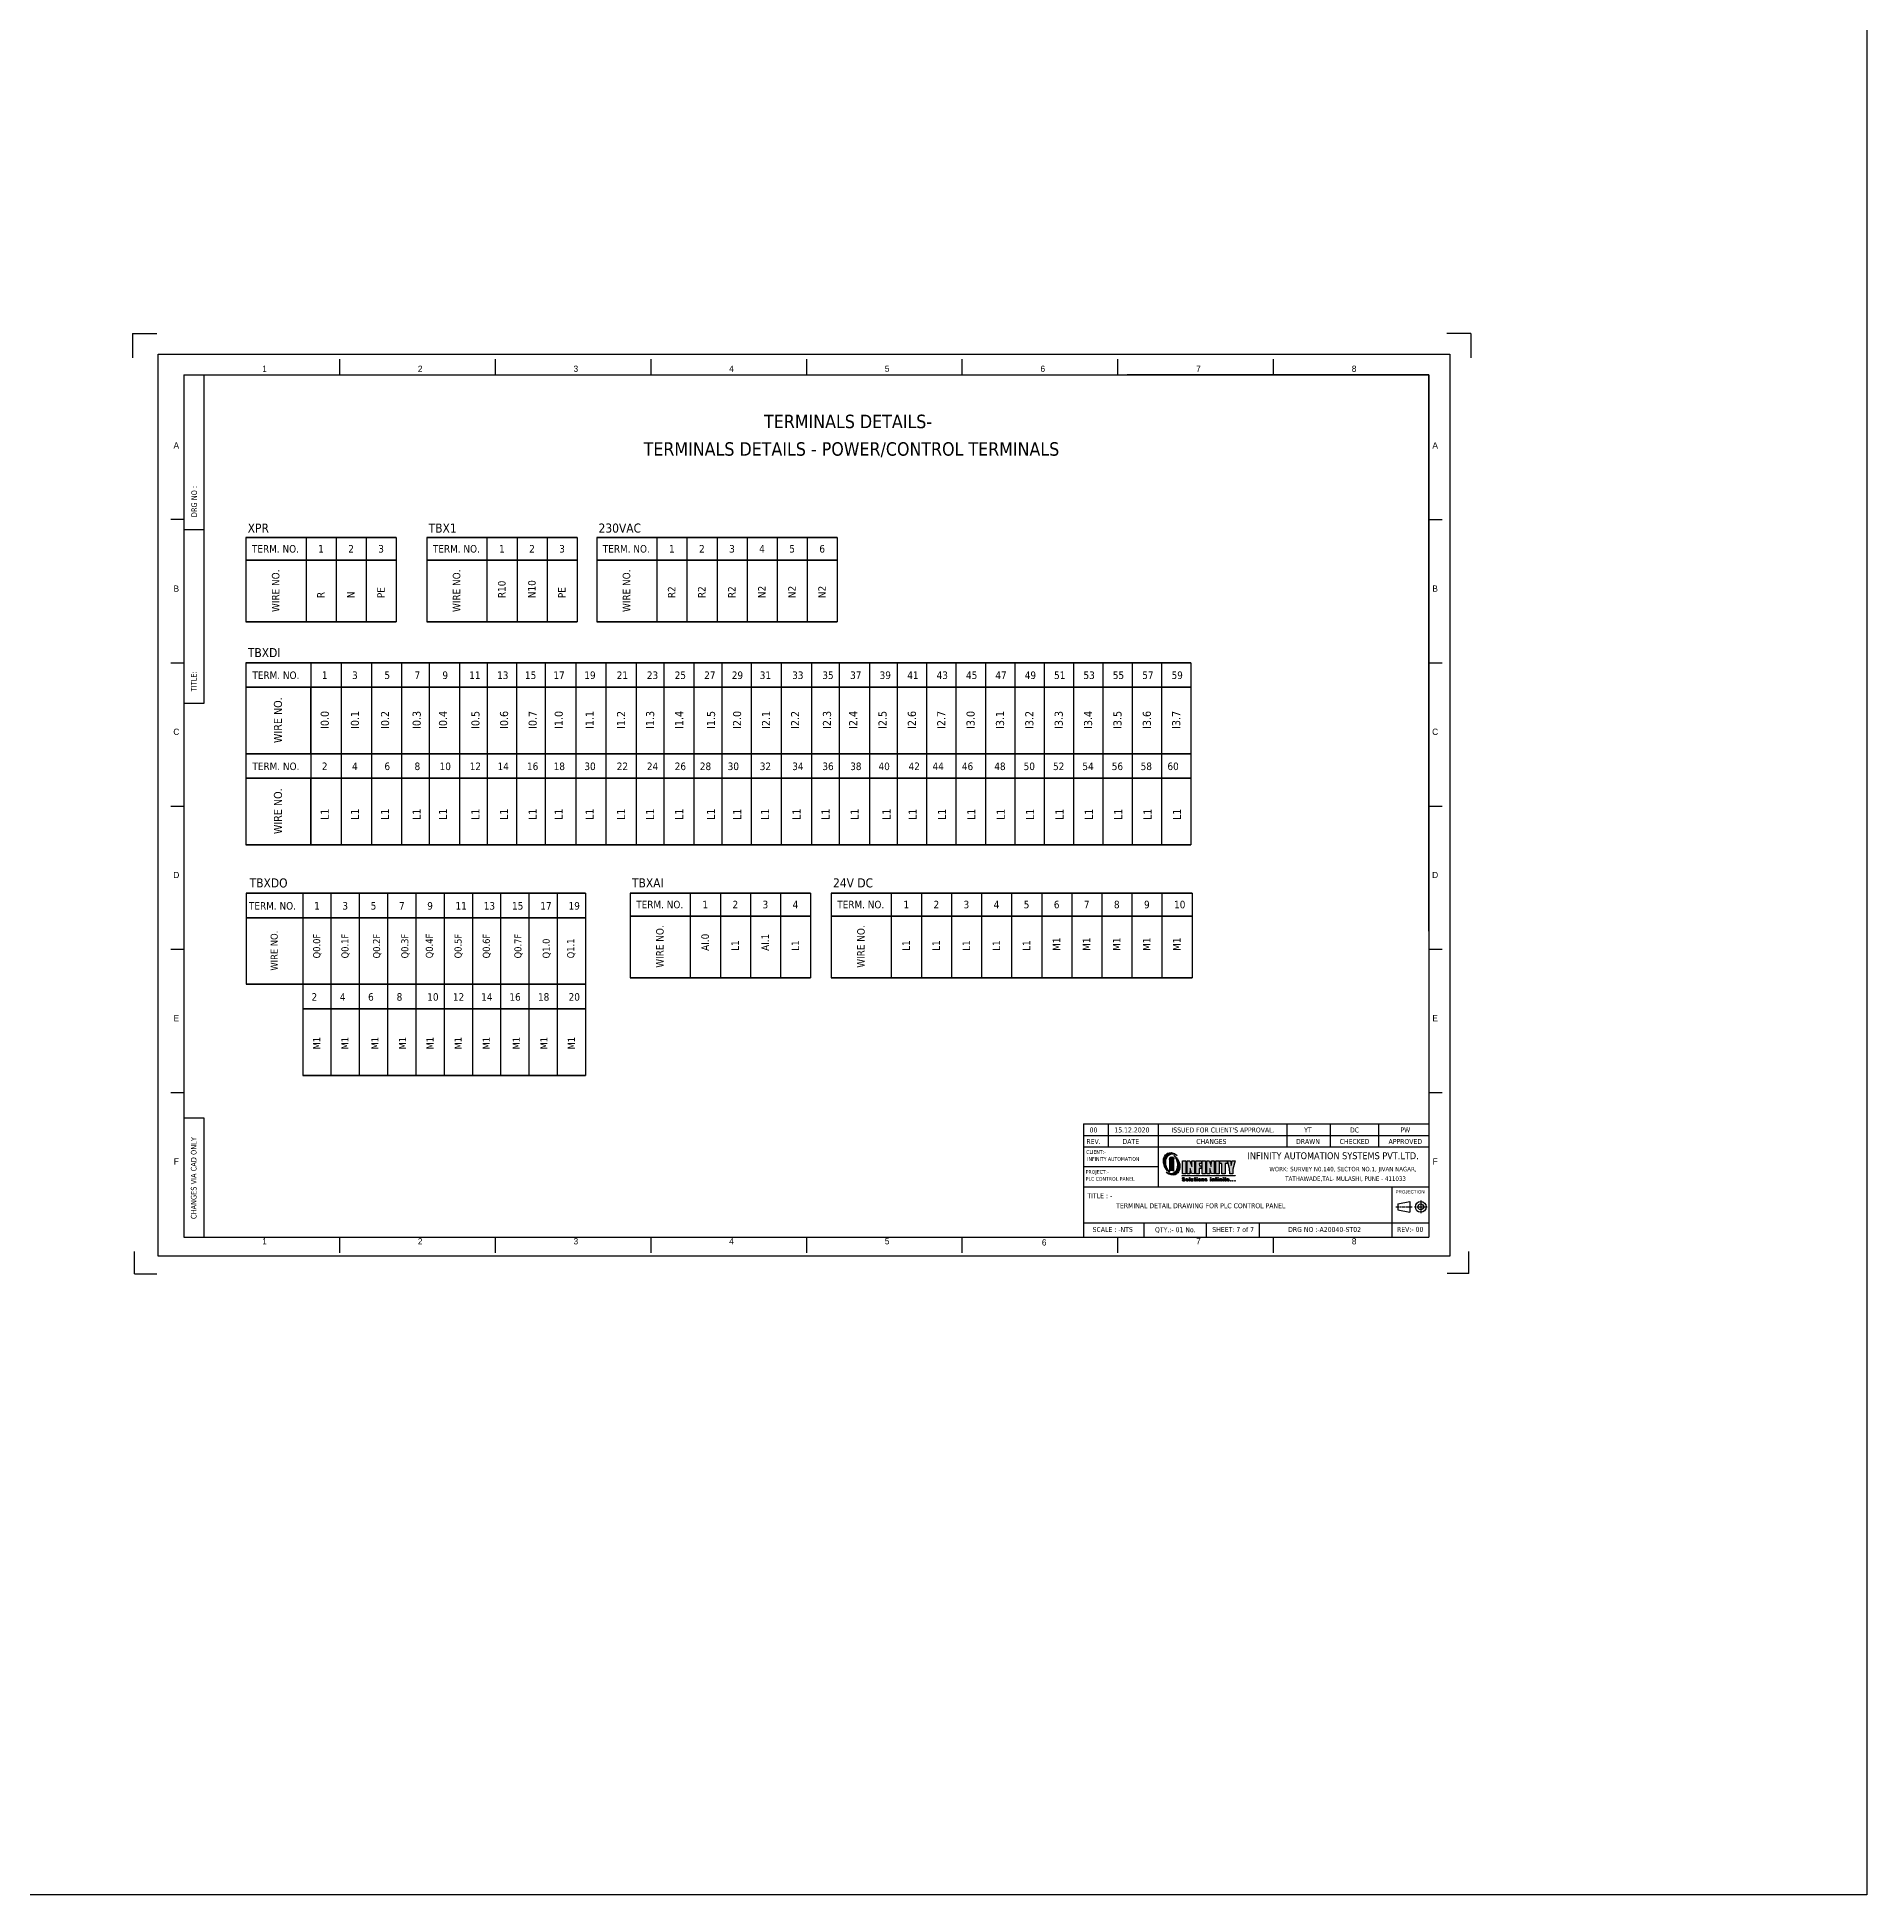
# Model space of a CAD drawing. Extents: x 867151 to 1787449, y -2071112 to -1028603.
# Drawn here: x 880853 to 884906, y -1036834 to -1032718 of the extents above; entities that cross this region are included whole.
import ezdxf
from ezdxf.enums import TextEntityAlignment as Align

# ---------------------------------------------------------------- set-up
doc = ezdxf.new("R2010")
doc.units = 0
doc.header["$LTSCALE"] = 4
doc.header["$MEASUREMENT"] = 0
doc.linetypes.add('CENTER', pattern=[2, 1.25, -0.25, 0.25, -0.25])
doc.layers.get('0').update_dxf_attribs({"linetype": 'CONTINUOUS'})
doc.layers.add('EPLAN108', color=5, linetype='CONTINUOUS', lineweight=35)
for name, color, linetype in [('Layer1', 7, 'CONTINUOUS'), ('R2V', 7, 'CONTINUOUS'), ('Title Block', 7, 'CONTINUOUS')]:
    doc.layers.add(name, color=color, linetype=linetype)
doc.styles.add('BZ2', font='GOTHIC.TTF')
doc.styles.add('STYLE1', font='ARIALN.TTF')
doc.styles.add('Tahoma', font='tahoma.ttf')

msp = doc.modelspace()

# ---------------------------------------------------------------- hatches: boundary and pattern name
h = msp.add_hatch(color=9)
h.paths.add_polyline_path([(883356.7, -1035198.4), (883358.8, -1035196.3), (883362.1, -1035194.3), (883365.2, -1035193.2), (883371.4, -1035193.2), (883374.8, -1035194.3), (883378.4, -1035196.1), (883376.3, -1035194), (883372.7, -1035191.7), (883369.9, -1035190.4), (883365.7, -1035189.4), (883360.6, -1035189.6), (883357, -1035190.9), (883354.7, -1035192.5), (883352.6, -1035194.5), (883350.3, -1035198.1), (883348.5, -1035203.3), (883348.2, -1035211.8), (883348.8, -1035214.6), (883350.6, -1035220), (883352.1, -1035222.6), (883354.2, -1035226.2), (883357.3, -1035229.5), (883358.5, -1035230.3), (883360.3, -1035232.1), (883361.6, -1035232.6), (883360.6, -1035231.3), (883360.3, -1035231.3), (883358, -1035228), (883357.8, -1035228), (883357.3, -1035226.7), (883357, -1035226.7), (883355.4, -1035223.4), (883355.2, -1035223.4), (883354.2, -1035220), (883353.9, -1035220), (883353.4, -1035216.9), (883353.1, -1035216.9), (883352.9, -1035212.8), (883352.6, -1035212.8), (883353.1, -1035206.4), (883354.7, -1035201.7)])
h.paths.add_polyline_path([(883376.8, -1035228.8), (883375.8, -1035230.6), (883373, -1035232.9), (883370.4, -1035234.4), (883366.8, -1035235.5), (883362.7, -1035235.2), (883361.1, -1035235.2), (883358.5, -1035234.2), (883357.8, -1035234.2), (883356.2, -1035233.1), (883355.7, -1035233.1), (883354.9, -1035232.4), (883354.4, -1035232.4), (883356.7, -1035234.7), (883360.3, -1035237), (883365, -1035238.8), (883371.4, -1035239.1), (883374.2, -1035238.3), (883377.8, -1035236.2), (883378.6, -1035235.2), (883379.9, -1035234.4), (883381.7, -1035231.9), (883383.8, -1035227.5), (883384.8, -1035221.3), (883384.3, -1035214.9), (883382.5, -1035208.9), (883379.1, -1035203), (883378.9, -1035203), (883377.3, -1035200.7), (883375, -1035198.4), (883374.5, -1035198.4), (883374.5, -1035197.9), (883374, -1035197.9), (883371.7, -1035195.8), (883371.2, -1035195.8), (883372.2, -1035196.8), (883373, -1035198.1), (883373.5, -1035198.1), (883374.2, -1035199.4), (883375.3, -1035201.2), (883376.6, -1035202.8), (883378.9, -1035208.4), (883380.2, -1035214.9), (883379.7, -1035222.3), (883378.1, -1035227)])
h = msp.add_hatch(color=141)
h.paths.add_polyline_path([(883368.8, -1035199.2), (883366.8, -1035198.4), (883364.2, -1035199.2), (883362.9, -1035199.9), (883362.1, -1035201.2), (883361.9, -1035204.3), (883362.7, -1035205.9), (883364.2, -1035207.1), (883367.3, -1035207.7), (883369.1, -1035206.9), (883370.6, -1035205.1), (883370.9, -1035201.7), (883370.1, -1035200.2)])
h.paths.add_polyline_path([(883362.1, -1035230.6), (883362.7, -1035230.6), (883362.7, -1035230.1), (883364.5, -1035228.8), (883368.6, -1035228.8), (883370.4, -1035230.3), (883370.6, -1035206.6), (883370.4, -1035206.6), (883369.9, -1035207.7), (883368.6, -1035208.4), (883365, -1035208.7), (883363.7, -1035207.9), (883363.4, -1035207.9), (883362.7, -1035206.6), (883362.1, -1035206.6)])
h = msp.add_hatch(color=141)
h.paths.add_polyline_path([(883390.5, -1035236.2), (883397.9, -1035236.2), (883397.9, -1035207.9), (883390.5, -1035207.9)])
h.paths.add_polyline_path([(883400.8, -1035236.2), (883406.9, -1035236.2), (883407.2, -1035224.4), (883410.5, -1035236), (883417, -1035236.2), (883417, -1035207.9), (883410.8, -1035207.9), (883410.8, -1035220), (883406.7, -1035207.9), (883400.8, -1035207.9)])
h.paths.add_polyline_path([(883420.1, -1035236.2), (883427.5, -1035236.2), (883427.5, -1035224.4), (883431.9, -1035224.4), (883431.9, -1035219), (883427.8, -1035219), (883427.5, -1035213.6), (883432.4, -1035213.6), (883432.4, -1035207.9), (883420.1, -1035207.9)])
h.paths.add_polyline_path([(883441.7, -1035207.9), (883434.2, -1035207.9), (883434.2, -1035236.2), (883441.7, -1035236.2)])
h.paths.add_polyline_path([(883451, -1035224.4), (883454.3, -1035236), (883460.8, -1035236.2), (883460.8, -1035207.9), (883454.6, -1035207.9), (883454.3, -1035219.8), (883450.5, -1035207.9), (883444.5, -1035207.9), (883444.5, -1035236.2), (883450.7, -1035236.2)])
h.paths.add_polyline_path([(883471.6, -1035207.9), (883464.1, -1035207.9), (883464.1, -1035236.2), (883471.6, -1035236.2)])
h.paths.add_polyline_path([(883485, -1035213.6), (883489.1, -1035213.6), (883489.1, -1035207.9), (883473.1, -1035207.9), (883473.1, -1035213.6), (883477.5, -1035213.6), (883477.5, -1035236.2), (883485, -1035236.2)])
h.paths.add_polyline_path([(883507.1, -1035207.9), (883500.4, -1035207.9), (883499.9, -1035211.8), (883498.3, -1035218.2), (883496.5, -1035207.9), (883489.8, -1035207.9), (883494.7, -1035224.9), (883495, -1035236.2), (883501.7, -1035236.2), (883501.7, -1035225.7)])

# ---------------------------------------------------------------- linework, layer by layer
for p, q in [((881064.9, -1033375.3), (881118.2, -1033375.3)), ((881064.9, -1033375.3), (881064.9, -1033428.7)), ((884029.1, -1033375.3), (883975.7, -1033375.3)), ((884029.1, -1033375.3), (884029.1, -1033428.7)), ((883199.2, -1033466.5), (883936.4, -1033466.5)), ((883936.4, -1034698.8), (883936.4, -1033466.5)), ((881315.7, -1033826.7), (881315.7, -1034013.9)), ((881448.9, -1033826.7), (881448.9, -1034013.9)), ((881448.9, -1033826.7), (881448.9, -1033927.7)), ((881515.5, -1033826.7), (881515.5, -1034013.9)), ((881582.1, -1033826.7), (881582.1, -1034013.9)), ((881648.7, -1033826.7), (881648.7, -1034013.9)), ((881716.5, -1033826.7), (881716.5, -1034013.9)), ((881849.7, -1033826.7), (881849.7, -1034013.9)), ((881849.7, -1033826.7), (881849.7, -1033927.7)), ((881916.3, -1033826.7), (881916.3, -1034013.9)), ((881983, -1033826.7), (881983, -1034013.9)), ((882049.6, -1033826.7), (882049.6, -1034013.9)), ((882092.8, -1033826.7), (882092.8, -1034013.9)), ((882226.1, -1033826.7), (882226.1, -1034013.9)), ((882226.1, -1033826.7), (882226.1, -1033927.7)), ((882292.7, -1033826.7), (882292.7, -1034013.9)), ((882359.3, -1033826.7), (882359.3, -1034013.9)), ((882425.9, -1033826.7), (882425.9, -1034013.9)), ((882492.5, -1033826.7), (882492.5, -1034013.9)), ((882559.1, -1033826.7), (882559.1, -1034013.9)), ((882559.1, -1033826.7), (882559.1, -1034013.9)), ((882625.7, -1033826.7), (882625.7, -1034013.9)), ((881316.4, -1034614.8), (881316.4, -1034816.6)), ((881441.6, -1034614.8), (881441.6, -1034816.6)), ((881441.6, -1034614.8), (881441.6, -1034709.7)), ((881504.2, -1034614.8), (881504.2, -1034816.6)), ((881566.9, -1034614.8), (881566.9, -1034816.6)), ((881629.5, -1034614.8), (881629.5, -1034816.6)), ((881692.1, -1034614.8), (881692.1, -1034816.6)), ((881692.1, -1034614.8), (881692.1, -1034816.6)), ((881754.7, -1034614.8), (881754.7, -1034816.6)), ((881817.4, -1034614.8), (881817.4, -1034816.6)), ((881880, -1034614.8), (881880, -1034816.6)), ((881942.6, -1034614.8), (881942.6, -1034816.6)), ((882005.2, -1034614.8), (882005.2, -1034816.6)), ((882005.2, -1034614.8), (882005.2, -1034816.6)), ((882067.9, -1034614.8), (882067.9, -1034816.6)), ((882612.2, -1034614.8), (882612.2, -1034802)), ((882745.4, -1034614.8), (882745.4, -1034802)), ((882745.4, -1034614.8), (882745.4, -1034715.8)), ((882812.1, -1034614.8), (882812.1, -1034802)), ((882878.7, -1034614.8), (882878.7, -1034802)), ((882945.3, -1034614.8), (882945.3, -1034802)), ((883011.9, -1034614.8), (883011.9, -1034802)), ((883011.9, -1034614.8), (883011.9, -1034802)), ((883078.5, -1034614.8), (883078.5, -1034802)), ((883145.1, -1034614.8), (883145.1, -1034802)), ((883211.7, -1034614.8), (883211.7, -1034802)), ((883278.3, -1034614.8), (883278.3, -1034802)), ((883344.9, -1034614.8), (883344.9, -1034802)), ((883344.9, -1034614.8), (883344.9, -1034802)), ((883411.6, -1034614.8), (883411.6, -1034802)), ((881441.6, -1034816.6), (881441.6, -1035018.5)), ((881504.2, -1034816.6), (881504.2, -1035018.5)), ((881566.9, -1034816.6), (881566.9, -1035018.5)), ((881629.5, -1034816.6), (881629.5, -1035018.5)), ((881692.1, -1034816.6), (881692.1, -1035018.5)), ((881692.1, -1034816.6), (881692.1, -1035018.5)), ((881754.7, -1034816.6), (881754.7, -1035018.5)), ((881754.7, -1034816.6), (881754.7, -1035018.5)), ((881817.4, -1034816.6), (881817.4, -1035018.5)), ((881880, -1034816.6), (881880, -1035018.5)), ((881942.6, -1034816.6), (881942.6, -1035018.5)), ((882005.2, -1034816.6), (882005.2, -1035018.5)), ((882005.2, -1034816.6), (882005.2, -1035018.5)), ((882067.9, -1034816.6), (882067.9, -1035018.5)), ((883170.8, -1035176.9), (883170.8, -1035265.5)), ((881069.1, -1035457.9), (881069.1, -1035408.5)), ((881069.1, -1035457.9), (881069.1, -1035413)), ((884024.9, -1035457.1), (884024.9, -1035408.7)), ((881069.1, -1035457.9), (881118.5, -1035457.9)), ((881069.1, -1035457.9), (881114, -1035457.9)), ((884024.9, -1035457.1), (883976.4, -1035457.1))]:
    msp.add_line(p, q)
at = {"color": 0}
for p, q in [((881315.7, -1034104.1), (881315.7, -1034305.9)), ((881459.3, -1034104.1), (881459.3, -1034305.9)), ((881526.9, -1034104.1), (881526.9, -1034305.9)), ((881593.6, -1034104.1), (881593.6, -1034305.9)), ((881660.3, -1034104.1), (881660.3, -1034305.9)), ((881722, -1034104.1), (881722, -1034305.9)), ((881722, -1034104.1), (881722, -1034305.9)), ((881788.8, -1034104.1), (881788.8, -1034305.9)), ((881850.4, -1034104.1), (881850.4, -1034305.9)), ((881915.5, -1034104.1), (881915.5, -1034305.9)), ((881978.8, -1034104.1), (881978.8, -1034305.9)), ((882046.4, -1034104.1), (882046.4, -1034305.9)), ((882113.2, -1034104.1), (882113.2, -1034305.9)), ((882179.9, -1034104.1), (882179.9, -1034305.9)), ((882241.6, -1034104.1), (882241.6, -1034305.9)), ((882241.6, -1034104.1), (882241.6, -1034305.9)), ((882308.3, -1034104.1), (882308.3, -1034305.9)), ((882370, -1034104.1), (882370, -1034305.9)), ((882435.1, -1034104.1), (882435.1, -1034305.9)), ((882501.8, -1034104.1), (882501.8, -1034305.9)), ((882568.5, -1034104.1), (882568.5, -1034305.9)), ((882630.2, -1034104.1), (882630.2, -1034305.9)), ((882630.2, -1034104.1), (882630.2, -1034305.9)), ((882697, -1034104.1), (882697, -1034305.9)), ((882758.6, -1034104.1), (882758.6, -1034305.9)), ((882823.7, -1034104.1), (882823.7, -1034305.9)), ((882888.7, -1034104.1), (882888.7, -1034305.9)), ((882953.8, -1034104.1), (882953.8, -1034305.9)), ((883018.8, -1034104.1), (883018.8, -1034305.9)), ((883083.9, -1034104.1), (883083.9, -1034305.9)), ((883149, -1034104.1), (883149, -1034305.9)), ((883214, -1034104.1), (883214, -1034305.9)), ((883279.1, -1034104.1), (883279.1, -1034305.9)), ((883344.1, -1034104.1), (883344.1, -1034305.9)), ((883409.2, -1034104.1), (883409.2, -1034305.9)), ((881315.7, -1034305.9), (881315.7, -1034507.7)), ((881459.3, -1034305.9), (881459.3, -1034507.7)), ((881526.9, -1034305.9), (881526.9, -1034507.7)), ((881593.6, -1034305.9), (881593.6, -1034507.7)), ((881660.3, -1034305.9), (881660.3, -1034507.7)), ((881722, -1034305.9), (881722, -1034507.7)), ((881722, -1034305.9), (881722, -1034507.7)), ((881788.8, -1034305.9), (881788.8, -1034507.7)), ((881850.4, -1034305.9), (881850.4, -1034507.7)), ((881915.5, -1034305.9), (881915.5, -1034507.7)), ((881978.8, -1034305.9), (881978.8, -1034507.7)), ((882046.4, -1034305.9), (882046.4, -1034507.7)), ((882113.2, -1034305.9), (882113.2, -1034507.7)), ((882179.9, -1034305.9), (882179.9, -1034507.7)), ((882241.6, -1034305.9), (882241.6, -1034507.7)), ((882241.6, -1034305.9), (882241.6, -1034507.7)), ((882308.3, -1034305.9), (882308.3, -1034507.7)), ((882370, -1034305.9), (882370, -1034507.7)), ((882435.1, -1034305.9), (882435.1, -1034507.7)), ((882501.8, -1034305.9), (882501.8, -1034507.7)), ((882568.5, -1034305.9), (882568.5, -1034507.7)), ((882630.2, -1034305.9), (882630.2, -1034507.7)), ((882630.2, -1034305.9), (882630.2, -1034507.7)), ((882697, -1034305.9), (882697, -1034507.7)), ((882758.6, -1034305.9), (882758.6, -1034507.7)), ((882823.7, -1034305.9), (882823.7, -1034507.7)), ((882888.7, -1034305.9), (882888.7, -1034507.7)), ((882953.8, -1034305.9), (882953.8, -1034507.7)), ((883018.8, -1034305.9), (883018.8, -1034507.7)), ((883083.9, -1034305.9), (883083.9, -1034507.7)), ((883149, -1034305.9), (883149, -1034507.7)), ((883214, -1034305.9), (883214, -1034507.7)), ((883279.1, -1034305.9), (883279.1, -1034507.7)), ((883344.1, -1034305.9), (883344.1, -1034507.7)), ((883409.2, -1034305.9), (883409.2, -1034507.7)), ((882166.9, -1034614.8), (882166.9, -1034802)), ((882300.1, -1034614.8), (882300.1, -1034802)), ((882300.1, -1034614.8), (882300.1, -1034715.8)), ((882366.7, -1034614.8), (882366.7, -1034802)), ((882433.4, -1034614.8), (882433.4, -1034802)), ((882500, -1034614.8), (882500, -1034802)), ((882566.6, -1034614.8), (882566.6, -1034802)), ((882566.6, -1034614.8), (882566.6, -1034802))]:
    msp.add_line(p, q, dxfattribs=at)
at = {"color": 6}
msp.add_lwpolyline([(867151.1, -1028603.4), (884906.4, -1028603.4), (884906.4, -1036833.6), (867151.1, -1036833.6)], close=True, dxfattribs=at)
at = {"color": 0}
for points in [[(881459.3, -1034158.6), (881526.9, -1034158.6), (881526.9, -1034305.9), (881459.3, -1034305.9)], [(881526.9, -1034305.9), (881459.3, -1034305.9), (881459.3, -1034158.6), (881526.9, -1034158.6)], [(881459.3, -1034158.6), (881526.9, -1034158.6), (881526.9, -1034305.9), (881459.3, -1034305.9)], [(881459.3, -1034360.3), (881526.9, -1034360.3), (881526.9, -1034507.7), (881459.3, -1034507.7)], [(881526.9, -1034507.7), (881459.3, -1034507.7), (881459.3, -1034360.3), (881526.9, -1034360.3)], [(881459.3, -1034360.3), (881526.9, -1034360.3), (881526.9, -1034507.7), (881459.3, -1034507.7)]]:
    msp.add_lwpolyline(points, close=True, dxfattribs=at)
at = {"layer": 'EPLAN108', "color": 0}
for p, q in [((881315.7, -1033826.7), (881648.7, -1033826.7)), ((881716.5, -1033826.7), (882049.6, -1033826.7)), ((882092.8, -1033826.7), (882625.7, -1033826.7)), ((881315.7, -1033877.2), (881648.7, -1033877.2)), ((881716.5, -1033877.2), (882049.6, -1033877.2)), ((882092.8, -1033877.2), (882625.7, -1033877.2)), ((881315.7, -1034013.9), (881648.7, -1034013.9)), ((881716.5, -1034013.9), (882049.6, -1034013.9)), ((882092.8, -1034013.9), (882625.7, -1034013.9)), ((881315.7, -1034104.1), (883409.2, -1034104.1)), ((881315.7, -1034158.6), (883409.2, -1034158.6)), ((881315.7, -1034305.9), (882435.1, -1034305.9)), ((881315.7, -1034305.9), (882435.1, -1034305.9)), ((881315.7, -1034305.9), (883409.2, -1034305.9)), ((881315.7, -1034360.3), (883409.2, -1034360.3)), ((881315.7, -1034507.7), (882435.1, -1034507.7)), ((881315.7, -1034507.7), (883409.2, -1034507.7)), ((881316.4, -1034614.8), (882067.9, -1034614.8)), ((882166.9, -1034614.8), (882566.6, -1034614.8)), ((882612.2, -1034614.8), (883411.6, -1034614.8)), ((881316.4, -1034669.3), (882067.9, -1034669.3)), ((882166.9, -1034665.3), (882566.6, -1034665.3)), ((882612.2, -1034665.3), (883411.6, -1034665.3)), ((881316.4, -1034816.6), (881754.7, -1034816.6)), ((881316.4, -1034816.6), (881754.7, -1034816.6)), ((881316.4, -1034816.6), (882067.9, -1034816.6)), ((882166.9, -1034802), (882566.6, -1034802)), ((882612.2, -1034802), (883411.6, -1034802)), ((881441.6, -1034871.1), (882067.9, -1034871.1)), ((881441.6, -1035018.5), (881754.7, -1035018.5)), ((881441.6, -1035018.5), (882067.9, -1035018.5))]:
    msp.add_line(p, q, dxfattribs=at)
at = {"layer": 'Layer1'}
for p, q in [((881522.8, -1033432), (881522.8, -1033466.5)), ((881867.6, -1033432), (881867.6, -1033466.5)), ((882212.4, -1033432), (882212.4, -1033466.5)), ((882557.2, -1033432), (882557.2, -1033466.5)), ((882902, -1033432), (882902, -1033466.5)), ((883246.8, -1033432), (883246.8, -1033466.5)), ((883591.6, -1033432), (883591.6, -1033466.5)), ((881178, -1033466.5), (883936.4, -1033466.5)), ((881178, -1033466.5), (881178, -1035376.7)), ((881222.3, -1033466.5), (881222.3, -1034194.7)), ((883936.4, -1033466.5), (883267.9, -1033466.5)), ((883936.4, -1033466.5), (883936.4, -1035376.7)), ((883936.4, -1033824.6), (883936.4, -1033466.5)), ((881178, -1033787.1), (881149.1, -1033787.1)), ((883936.4, -1033787.1), (883965.3, -1033787.1)), ((881178, -1033808.8), (881222.3, -1033808.8)), ((883936.4, -1034025), (883936.4, -1033824.6)), ((883936.4, -1034040.1), (883936.4, -1034132)), ((881149.1, -1034104.3), (881178, -1034104.3)), ((883936.4, -1034104.3), (883965.3, -1034104.3)), ((883936.4, -1034132), (883936.4, -1034311.2)), ((883936.4, -1034132.2), (883936.4, -1034311.4)), ((881222.3, -1034194.7), (881178, -1034194.7)), ((881149.1, -1034421.6), (881178, -1034421.6)), ((883936.4, -1034421.6), (883965.3, -1034421.6)), ((881149.1, -1034738.8), (881178, -1034738.8)), ((883936.4, -1034738.8), (883965.3, -1034738.8)), ((881149.1, -1035056), (881178, -1035056)), ((883936.4, -1035047.4), (883936.4, -1035376.7)), ((883936.4, -1035056), (883965.3, -1035056)), ((883936.4, -1035056), (883965.3, -1035056)), ((883936.4, -1035056), (883965.3, -1035056)), ((883936.4, -1035096.8), (883936.4, -1035376.7)), ((881178, -1035112.6), (881222.3, -1035112.6)), ((881222.3, -1035112.6), (881222.3, -1035376.7)), ((883170.8, -1035125.9), (883170.8, -1035376.7)), ((883170.8, -1035125.9), (883936.4, -1035125.9)), ((883170.8, -1035125.9), (883936.4, -1035125.9)), ((883225.7, -1035125.9), (883225.7, -1035151.4)), ((883336.6, -1035125.9), (883336.6, -1035176.9)), ((883621.5, -1035125.9), (883621.5, -1035151.4)), ((883717.8, -1035125.9), (883717.8, -1035151.4)), ((883824.3, -1035125.9), (883824.3, -1035151.4)), ((883170.8, -1035151.4), (883936.4, -1035151.4)), ((883170.8, -1035176.9), (883936.4, -1035176.9)), ((883170.8, -1035176.9), (883936.4, -1035176.9)), ((883225.7, -1035151.4), (883225.7, -1035176.9)), ((883336.6, -1035176.9), (883336.6, -1035265.5)), ((883621.5, -1035151.4), (883621.5, -1035176.9)), ((883717.8, -1035151.4), (883717.8, -1035176.9)), ((883824.3, -1035151.4), (883824.3, -1035176.9)), ((883336.6, -1035221.2), (883170.8, -1035221.2)), ((883170.8, -1035265.5), (883936.4, -1035265.5)), ((883854.1, -1035265.5), (883854.1, -1035376.7)), ((883867.7, -1035303.2), (883894.1, -1035297.7)), ((883867.7, -1035303.2), (883867.7, -1035316.1)), ((883894.1, -1035297.7), (883894.1, -1035321.6)), ((883170.8, -1035344.8), (883936.4, -1035344.8)), ((883304.5, -1035344.8), (883304.5, -1035376.7)), ((883442.8, -1035344.8), (883442.8, -1035376.7)), ((883560.4, -1035344.8), (883560.4, -1035376.7)), ((883867.7, -1035316.1), (883894.1, -1035321.6)), ((881178, -1035376.7), (883936.4, -1035376.7)), ((881522.8, -1035376.7), (881522.8, -1035411.1)), ((881867.6, -1035376.7), (881867.6, -1035411.1)), ((882212.4, -1035376.7), (882212.4, -1035411.1)), ((882557.2, -1035376.7), (882557.2, -1035411.1)), ((882902, -1035376.7), (882902, -1035411.1)), ((883016.3, -1035376.7), (883928.9, -1035376.7)), ((883160.7, -1035376.7), (883936.4, -1035376.7)), ((883246.8, -1035376.7), (883246.8, -1035411.1)), ((883591.6, -1035376.7), (883591.6, -1035411.1))]:
    msp.add_line(p, q, dxfattribs=at)
at = {"layer": 'Layer1', "linetype": 'CENTER'}
for p, q in [((883862.8, -1035309.6), (883899, -1035309.6)), ((883904, -1035309.6), (883932.4, -1035309.6)), ((883918.2, -1035295.4), (883918.2, -1035323.9))]:
    msp.add_line(p, q, dxfattribs=at)
at = {"layer": 'Layer1'}
msp.add_lwpolyline([(881121.5, -1033420.9), (883982.8, -1033420.9), (883982.8, -1035418.8), (881121.5, -1035418.8)], close=True, dxfattribs=at)
for radius in [11.9, 6.44]:
    msp.add_circle((883918.2, -1035309.6), radius, dxfattribs=at)
at = {"layer": 'R2V', "color": 0}
for points in [[(883365.7, -1035189.4, 0), (883369.9, -1035190.4, 0), (883372.7, -1035191.7, 0), (883376.3, -1035194, 0), (883378.4, -1035196.1, 0), (883374.8, -1035194.3, 0), (883371.4, -1035193.2, 0), (883365.2, -1035193.2, 0), (883362.1, -1035194.3, 0), (883358.8, -1035196.3, 0), (883356.7, -1035198.4, 0), (883354.7, -1035201.7, 0), (883353.1, -1035206.4, 0), (883352.6, -1035212.8, 0), (883352.9, -1035212.8, 0), (883353.1, -1035216.9, 0), (883353.4, -1035216.9, 0), (883353.9, -1035220, 0), (883354.2, -1035220, 0), (883355.2, -1035223.4, 0), (883355.4, -1035223.4, 0), (883357, -1035226.7, 0), (883357.3, -1035226.7, 0), (883357.8, -1035228, 0), (883358, -1035228, 0), (883360.3, -1035231.3, 0), (883360.6, -1035231.3, 0), (883361.6, -1035232.6, 0), (883360.3, -1035232.1, 0), (883358.5, -1035230.3, 0), (883357.3, -1035229.5, 0), (883354.2, -1035226.2, 0), (883352.1, -1035222.6, 0), (883350.6, -1035220, 0), (883348.8, -1035214.6, 0), (883348.2, -1035211.8, 0), (883348.5, -1035203.3, 0), (883350.3, -1035198.1, 0), (883352.6, -1035194.5, 0), (883354.7, -1035192.5, 0), (883357, -1035190.9, 0), (883360.6, -1035189.6, 0), (883365.7, -1035189.4, 0)], [(883371.7, -1035195.8, 0), (883374, -1035197.9, 0), (883374.5, -1035197.9, 0), (883374.5, -1035198.4, 0), (883375, -1035198.4, 0), (883377.3, -1035200.7, 0), (883378.9, -1035203, 0), (883379.1, -1035203, 0), (883382.5, -1035208.9, 0), (883384.3, -1035214.9, 0), (883384.8, -1035221.3, 0), (883383.8, -1035227.5, 0), (883381.7, -1035231.9, 0), (883379.9, -1035234.4, 0), (883378.6, -1035235.2, 0), (883377.8, -1035236.2, 0), (883374.2, -1035238.3, 0), (883371.4, -1035239.1, 0), (883365, -1035238.8, 0), (883360.3, -1035237, 0), (883356.7, -1035234.7, 0), (883354.4, -1035232.4, 0), (883354.9, -1035232.4, 0), (883355.7, -1035233.1, 0), (883356.2, -1035233.1, 0), (883357.8, -1035234.2, 0), (883358.5, -1035234.2, 0), (883361.1, -1035235.2, 0), (883362.7, -1035235.2, 0), (883366.8, -1035235.5, 0), (883370.4, -1035234.4, 0), (883373, -1035232.9, 0), (883375.8, -1035230.6, 0), (883376.8, -1035228.8, 0), (883378.1, -1035227, 0), (883379.7, -1035222.3, 0), (883380.2, -1035214.9, 0), (883378.9, -1035208.4, 0), (883376.6, -1035202.8, 0), (883375.3, -1035201.2, 0), (883374.2, -1035199.4, 0), (883373.5, -1035198.1, 0), (883373, -1035198.1, 0), (883372.2, -1035196.8, 0), (883371.2, -1035195.8, 0), (883371.7, -1035195.8, 0)], [(883366.8, -1035198.4, 0), (883368.8, -1035199.2, 0), (883370.1, -1035200.2, 0), (883370.9, -1035201.7, 0), (883370.6, -1035205.1, 0), (883369.1, -1035206.9, 0), (883367.3, -1035207.7, 0), (883364.2, -1035207.1, 0), (883362.7, -1035205.9, 0), (883361.9, -1035204.3, 0), (883362.1, -1035201.2, 0), (883362.9, -1035199.9, 0), (883364.2, -1035199.2, 0), (883366.8, -1035198.4, 0)], [(883370.6, -1035206.6, 0), (883370.4, -1035230.3, 0), (883368.6, -1035228.8, 0), (883364.5, -1035228.8, 0), (883362.7, -1035230.1, 0), (883362.7, -1035230.6, 0), (883362.1, -1035230.6, 0), (883362.1, -1035206.6, 0), (883362.7, -1035206.6, 0), (883363.4, -1035207.9, 0), (883363.7, -1035207.9, 0), (883365, -1035208.7, 0), (883368.6, -1035208.4, 0), (883369.9, -1035207.7, 0), (883370.4, -1035206.6, 0), (883370.6, -1035206.6, 0)], [(883397.9, -1035207.9, 0), (883397.9, -1035236.2, 0), (883390.5, -1035236.2, 0), (883390.5, -1035207.9, 0), (883397.9, -1035207.9, 0)], [(883417, -1035207.9, 0), (883417, -1035236.2, 0), (883410.5, -1035236, 0), (883407.2, -1035224.4, 0), (883406.9, -1035236.2, 0), (883400.8, -1035236.2, 0), (883400.8, -1035207.9, 0), (883406.7, -1035207.9, 0), (883410.8, -1035220, 0), (883410.8, -1035207.9, 0), (883417, -1035207.9, 0)], [(883432.4, -1035207.9, 0), (883432.4, -1035213.6, 0), (883427.5, -1035213.6, 0), (883427.8, -1035219, 0), (883431.9, -1035219, 0), (883431.9, -1035224.4, 0), (883427.5, -1035224.4, 0), (883427.5, -1035236.2, 0), (883420.1, -1035236.2, 0), (883420.1, -1035207.9, 0), (883432.4, -1035207.9, 0)], [(883441.7, -1035207.9, 0), (883441.7, -1035236.2, 0), (883434.2, -1035236.2, 0), (883434.2, -1035207.9, 0), (883441.7, -1035207.9, 0)], [(883460.8, -1035207.9, 0), (883460.8, -1035236.2, 0), (883454.3, -1035236, 0), (883451, -1035224.4, 0), (883450.7, -1035236.2, 0), (883444.5, -1035236.2, 0), (883444.5, -1035207.9, 0), (883450.5, -1035207.9, 0), (883454.3, -1035219.8, 0), (883454.6, -1035207.9, 0), (883460.8, -1035207.9, 0)], [(883471.6, -1035207.9, 0), (883471.6, -1035236.2, 0), (883464.1, -1035236.2, 0), (883464.1, -1035207.9, 0), (883471.6, -1035207.9, 0)], [(883489.1, -1035207.9, 0), (883489.1, -1035213.6, 0), (883485, -1035213.6, 0), (883485, -1035236.2, 0), (883477.5, -1035236.2, 0), (883477.5, -1035213.6, 0), (883473.1, -1035213.6, 0), (883473.1, -1035207.9, 0), (883489.1, -1035207.9, 0)], [(883507.1, -1035207.9, 0), (883501.7, -1035225.7, 0), (883501.7, -1035236.2, 0), (883495, -1035236.2, 0), (883494.7, -1035224.9, 0), (883489.8, -1035207.9, 0), (883496.5, -1035207.9, 0), (883498.3, -1035218.2, 0), (883499.9, -1035211.8, 0), (883500.4, -1035207.9, 0), (883507.1, -1035207.9, 0)], [(883507.4, -1035240.4, 0), (883507.4, -1035241.1, 0), (883389.7, -1035241.1, 0), (883389.7, -1035241.4, 0), (883389.4, -1035241.4, 0), (883389.4, -1035240.4, 0), (883507.4, -1035240.4, 0)], [(883393.6, -1035244.2, 0), (883394.3, -1035244.7, 0), (883394.8, -1035246.8, 0), (883394.1, -1035246.8, 0), (883393.6, -1035245.2, 0), (883391.8, -1035245.2, 0), (883391.2, -1035246.8, 0), (883391.5, -1035246.8, 0), (883391.8, -1035247.6, 0), (883392.3, -1035247.6, 0), (883394.6, -1035248.6, 0), (883395.1, -1035249.4, 0), (883394.8, -1035251.7, 0), (883394.3, -1035252.5, 0), (883391.2, -1035252.5, 0), (883390.2, -1035250.9, 0), (883390.2, -1035249.6, 0), (883391, -1035249.6, 0), (883391.8, -1035251.7, 0), (883392.3, -1035251.7, 0), (883393.3, -1035251.9, 0), (883394.3, -1035250.9, 0), (883394.1, -1035249.6, 0), (883391.2, -1035248.3, 0), (883390.5, -1035247.3, 0), (883390.7, -1035245, 0), (883391.5, -1035244.2, 0), (883393.6, -1035244.2, 0)], [(883401.3, -1035246.5, 0), (883402.6, -1035248.1, 0), (883402.3, -1035251.7, 0), (883401.3, -1035252.7, 0), (883399.2, -1035252.5, 0), (883398.2, -1035251.2, 0), (883398.4, -1035247.6, 0), (883399.5, -1035246.5, 0), (883401.3, -1035246.5, 0)], [(883400.8, -1035247.3, 0), (883399.5, -1035247.6, 0), (883399, -1035250.4, 0), (883399.2, -1035250.4, 0), (883399.5, -1035251.7, 0), (883400, -1035251.7, 0), (883400.8, -1035251.9, 0), (883401.5, -1035251.2, 0), (883401.5, -1035248.1, 0), (883400.8, -1035247.3, 0)], [(883406.4, -1035244.2, 0), (883406.4, -1035252.7, 0), (883405.7, -1035252.7, 0), (883405.7, -1035244.2, 0), (883406.4, -1035244.2, 0)], [(883413.6, -1035246.5, 0), (883413.6, -1035252.7, 0), (883412.9, -1035252.7, 0), (883412.6, -1035252.2, 0), (883412.1, -1035252.7, 0), (883410.3, -1035252.5, 0), (883409.8, -1035251.7, 0), (883409.8, -1035246.5, 0), (883410.5, -1035246.5, 0), (883410.8, -1035251.7, 0), (883411.3, -1035251.7, 0), (883411.8, -1035251.9, 0), (883412.9, -1035250.9, 0), (883412.9, -1035246.5, 0), (883413.6, -1035246.5, 0)], [(883418.3, -1035244.5, 0), (883418.3, -1035246.5, 0), (883419, -1035246.5, 0), (883419, -1035247.3, 0), (883418.3, -1035247.3, 0), (883418.5, -1035251.9, 0), (883419, -1035251.9, 0), (883419.3, -1035252.7, 0), (883417.8, -1035252.5, 0), (883417.5, -1035247.3, 0), (883417, -1035247.3, 0), (883417, -1035246.5, 0), (883417.5, -1035246.5, 0), (883417.5, -1035244.7, 0), (883418.3, -1035244.5, 0)], [(883422.6, -1035244.2, 0), (883422.6, -1035245.5, 0), (883421.9, -1035245.5, 0), (883421.9, -1035244.2, 0), (883422.6, -1035244.2, 0)], [(883422.6, -1035246.5, 0), (883422.6, -1035252.7, 0), (883421.9, -1035252.7, 0), (883421.9, -1035246.5, 0), (883422.6, -1035246.5, 0)], [(883429.1, -1035246.5, 0), (883430.4, -1035248.1, 0), (883430.1, -1035251.7, 0), (883429.1, -1035252.7, 0), (883427, -1035252.5, 0), (883426, -1035251.2, 0), (883426.3, -1035247.6, 0), (883427.3, -1035246.5, 0), (883429.1, -1035246.5, 0)], [(883428.6, -1035247.3, 0), (883427.3, -1035247.6, 0), (883426.8, -1035250.4, 0), (883427, -1035250.4, 0), (883427.3, -1035251.7, 0), (883427.8, -1035251.7, 0), (883428.6, -1035251.9, 0), (883429.3, -1035251.2, 0), (883429.3, -1035248.1, 0), (883428.6, -1035247.3, 0)], [(883436.5, -1035246.5, 0), (883437.3, -1035247.6, 0), (883437.3, -1035252.7, 0), (883436.5, -1035252.7, 0), (883436.3, -1035247.6, 0), (883434.7, -1035247.6, 0), (883434.2, -1035248.6, 0), (883434.2, -1035252.7, 0), (883433.5, -1035252.7, 0), (883433.5, -1035246.5, 0), (883434.2, -1035246.5, 0), (883434.5, -1035247, 0), (883435, -1035246.5, 0), (883436.5, -1035246.5, 0)], [(883443.2, -1035246.5, 0), (883444, -1035248.3, 0), (883443.2, -1035248.6, 0), (883442.7, -1035247.3, 0), (883441.7, -1035247.6, 0), (883441.7, -1035248.8, 0), (883442, -1035248.8, 0), (883444.3, -1035250.1, 0), (883444, -1035252.2, 0), (883443.2, -1035252.7, 0), (883441.2, -1035252.5, 0), (883440.4, -1035250.7, 0), (883441.2, -1035250.4, 0), (883441.7, -1035251.7, 0), (883442, -1035251.7, 0), (883442.7, -1035251.9, 0), (883443.5, -1035251.4, 0), (883443.2, -1035250.4, 0), (883440.9, -1035249.6, 0), (883440.9, -1035247, 0), (883441.4, -1035246.5, 0), (883443.2, -1035246.5, 0)], [(883453.3, -1035244.2, 0), (883453.3, -1035245.5, 0), (883452.5, -1035245.5, 0), (883452.5, -1035244.2, 0), (883453.3, -1035244.2, 0)], [(883453.3, -1035246.5, 0), (883453.3, -1035252.7, 0), (883452.5, -1035252.7, 0), (883452.5, -1035246.5, 0), (883453.3, -1035246.5, 0)], [(883459.7, -1035246.5, 0), (883460.5, -1035247.6, 0), (883460.5, -1035252.7, 0), (883459.7, -1035252.7, 0), (883459.5, -1035247.6, 0), (883457.9, -1035247.6, 0), (883457.4, -1035248.6, 0), (883457.4, -1035252.7, 0), (883456.6, -1035252.7, 0), (883456.6, -1035246.5, 0), (883457.4, -1035246.5, 0), (883457.7, -1035247, 0), (883458.2, -1035246.5, 0), (883459.7, -1035246.5, 0)], [(883465.9, -1035244.2, 0), (883465.9, -1035245, 0), (883464.9, -1035245.2, 0), (883464.9, -1035246.5, 0), (883465.6, -1035246.5, 0), (883465.6, -1035247.3, 0), (883464.9, -1035247.3, 0), (883464.9, -1035252.7, 0), (883464.1, -1035252.7, 0), (883464.1, -1035247.3, 0), (883463.3, -1035247.3, 0), (883463.3, -1035246.5, 0), (883464.1, -1035246.5, 0), (883464.4, -1035244.5, 0), (883465.9, -1035244.2, 0)], [(883469.5, -1035244.2, 0), (883469.5, -1035245.5, 0), (883468.7, -1035245.5, 0), (883468.7, -1035244.2, 0), (883469.5, -1035244.2, 0)], [(883469.5, -1035246.5, 0), (883469.5, -1035252.7, 0), (883468.7, -1035252.7, 0), (883468.7, -1035246.5, 0), (883469.5, -1035246.5, 0)], [(883475.9, -1035246.5, 0), (883476.7, -1035247.6, 0), (883476.7, -1035252.7, 0), (883475.9, -1035252.7, 0), (883475.7, -1035247.6, 0), (883474.1, -1035247.6, 0), (883473.6, -1035248.6, 0), (883473.6, -1035252.7, 0), (883472.9, -1035252.7, 0), (883472.9, -1035246.5, 0), (883473.6, -1035246.5, 0), (883473.9, -1035247, 0), (883474.4, -1035246.5, 0), (883475.9, -1035246.5, 0)], [(883481.1, -1035244.2, 0), (883481.1, -1035245.5, 0), (883480.3, -1035245.5, 0), (883480.3, -1035244.2, 0), (883481.1, -1035244.2, 0)], [(883481.1, -1035246.5, 0), (883481.1, -1035252.7, 0), (883480.3, -1035252.7, 0), (883480.3, -1035246.5, 0), (883481.1, -1035246.5, 0)], [(883485.5, -1035244.5, 0), (883485.5, -1035246.5, 0), (883486.2, -1035246.5, 0), (883486.2, -1035247.3, 0), (883485.5, -1035247.3, 0), (883485.7, -1035251.9, 0), (883486.2, -1035251.9, 0), (883486.5, -1035252.7, 0), (883485, -1035252.5, 0), (883484.7, -1035247.3, 0), (883484.2, -1035247.3, 0), (883484.2, -1035246.5, 0), (883484.7, -1035246.5, 0), (883485, -1035244.7, 0), (883485.5, -1035244.5, 0)], [(883492.2, -1035246.5, 0), (883493.4, -1035248.1, 0), (883493.4, -1035249.9, 0), (883489.8, -1035249.9, 0), (883490.4, -1035251.4, 0), (883490.6, -1035251.4, 0), (883490.9, -1035251.9, 0), (883492.2, -1035251.7, 0), (883492.7, -1035250.4, 0), (883493.2, -1035250.4, 0), (883493.2, -1035251.7, 0), (883492.2, -1035252.7, 0), (883490.1, -1035252.5, 0), (883489.1, -1035251.2, 0), (883489.3, -1035247.6, 0), (883490.4, -1035246.5, 0), (883492.2, -1035246.5, 0)], [(883491.6, -1035247.3, 0), (883490.6, -1035247.6, 0), (883490.1, -1035248.1, 0), (883490.1, -1035249.1, 0), (883492.7, -1035249.1, 0), (883492.2, -1035247.6, 0), (883491.6, -1035247.3, 0)], [(883497.6, -1035251.4, 0), (883497.6, -1035252.7, 0), (883496.8, -1035252.7, 0), (883496.8, -1035251.4, 0), (883497.6, -1035251.4, 0)], [(883502.2, -1035251.4, 0), (883502.2, -1035252.7, 0), (883501.4, -1035252.7, 0), (883501.4, -1035251.4, 0), (883502.2, -1035251.4, 0)], [(883507.1, -1035251.4, 0), (883507.1, -1035252.7, 0), (883506.3, -1035252.7, 0), (883506.3, -1035251.4, 0), (883507.1, -1035251.4, 0)]]:
    msp.add_polyline3d(points, dxfattribs=at)

# ---------------------------------------------------------------- texts
at = {"layer": 'EPLAN108', "color": 0, "style": 'Tahoma'}
for s, height, p in [('TERMINALS DETAILS-', 29.808, (882463.6, -1033584.6)), ('TERMINALS DETAILS - POWER/CONTROL TERMINALS ', 29.808, (882196.8, -1033645.6)), ('XPR', 20.09, (881319.7, -1033816)), ('TBX1', 20.09, (881720.6, -1033816)), ('230VAC', 20.09, (882096.9, -1033816)), ('TERM. NO.', 16.67, (881329.2, -1033860.2)), ('1', 16.7, (881475.8, -1033860.2)), ('2', 16.7, (881542.4, -1033860.2)), ('3', 16.7, (881609, -1033860.2)), ('TERM. NO.', 16.67, (881730, -1033860.2)), ('1', 16.7, (881876.6, -1033860.2)), ('2', 16.7, (881943.2, -1033860.2)), ('3', 16.7, (882009.8, -1033860.2)), ('TERM. NO.', 16.67, (882106.4, -1033860.2)), ('1', 16.7, (882253, -1033860.2)), ('2', 16.7, (882319.6, -1033860.2)), ('3', 16.7, (882386.2, -1033860.2)), ('4', 16.7, (882452.8, -1033860.2)), ('5', 16.7, (882519.4, -1033860.2)), ('6', 16.7, (882586, -1033860.2)), ('TBXDI', 20.09, (881320.1, -1034091.9)), ('TERM. NO.', 16.67, (881330.2, -1034140.2)), ('1', 16.7, (881484, -1034140.2)), ('3', 16.7, (881550.8, -1034140.2)), ('5', 16.7, (881622.6, -1034140.2)), ('7', 16.7, (881689.3, -1034140.2)), ('9', 16.7, (881751, -1034140.2)), ('11', 16.67, (881810.5, -1034140.2)), ('13', 16.67, (881872.2, -1034140.2)), ('15', 16.67, (881933.9, -1034140.2)), ('17', 16.67, (881996.9, -1034140.2)), ('19', 16.67, (882065.4, -1034140.2)), ('21', 16.67, (882137.2, -1034140.2)), ('23', 16.67, (882203.9, -1034140.2)), ('25', 16.67, (882265.6, -1034140.2)), ('27', 16.67, (882330.9, -1034140.2)), ('29', 16.67, (882392.1, -1034140.2)), ('31', 16.67, (882454, -1034140.2)), ('33', 16.67, (882525.8, -1034140.2)), ('35', 16.67, (882592.6, -1034140.2)), ('37', 16.67, (882654.2, -1034140.2)), ('39', 16.67, (882719.5, -1034140.2)), ('41', 16.67, (882780.8, -1034140.2)), ('43', 16.67, (882845.8, -1034140.2)), ('45', 16.67, (882910.9, -1034140.2)), ('47', 16.67, (882975.9, -1034140.2)), ('49', 16.67, (883041, -1034140.2)), ('51', 16.67, (883106, -1034140.2)), ('53', 16.67, (883171.1, -1034140.2)), ('55', 16.67, (883236.1, -1034140.2)), ('57', 16.67, (883301.2, -1034140.2)), ('59', 16.67, (883366.2, -1034140.2)), ('TERM. NO.', 16.67, (881330.2, -1034342)), ('2', 16.7, (881484, -1034342)), ('4', 16.7, (881550.8, -1034342)), ('6', 16.7, (881622.6, -1034342)), ('8', 16.7, (881689.3, -1034342)), ('10', 16.67, (881744.9, -1034342)), ('12', 16.67, (881811.6, -1034342)), ('14', 16.67, (881873.3, -1034342)), ('16', 16.67, (881938.4, -1034342)), ('18', 16.67, (881997.5, -1034342)), ('30', 16.67, (882065.5, -1034342)), ('22', 16.67, (882137.3, -1034342)), ('24', 16.67, (882204, -1034342)), ('26', 16.67, (882265.7, -1034342)), ('28', 16.67, (882321.3, -1034342)), ('30', 16.67, (882383, -1034342)), ('32', 16.67, (882454.1, -1034342)), ('34', 16.67, (882525.9, -1034342)), ('36', 16.67, (882592.7, -1034342)), ('38', 16.67, (882654.3, -1034342)), ('40', 16.67, (882717.1, -1034342)), ('42', 16.67, (882783.7, -1034342)), ('44', 16.67, (882836.7, -1034342)), ('46', 16.67, (882901.7, -1034342)), ('48', 16.67, (882973.6, -1034342)), ('50', 16.67, (883038.6, -1034342)), ('52', 16.67, (883103.7, -1034342)), ('54', 16.67, (883168.7, -1034342)), ('56', 16.67, (883233.8, -1034342)), ('58', 16.67, (883297.8, -1034342)), ('60', 16.67, (883357.1, -1034342)), ('TBXDO', 20.09, (881324.1, -1034602)), ('TBXAI', 20.09, (882171, -1034601.9)), ('24V DC', 20.09, (882616.3, -1034601.9)), ('TERM. NO.', 16.67, (881322.6, -1034651.1)), ('1', 16.7, (881466.9, -1034651.1)), ('3', 16.7, (881529.5, -1034651.1)), ('5', 16.7, (881592.1, -1034651.1)), ('7', 16.7, (881654.8, -1034651.1)), ('9', 16.7, (881717.4, -1034651.1)), ('11', 16.67, (881780, -1034651.1)), ('13', 16.67, (881842.6, -1034651.1)), ('15', 16.67, (881905.3, -1034651.1)), ('17', 16.67, (881967.9, -1034651.1)), ('19', 16.67, (882030.5, -1034651.1)), ('TERM. NO.', 16.67, (882180.4, -1034648.2)), ('1', 16.7, (882327, -1034648.2)), ('2', 16.7, (882393.6, -1034648.2)), ('3', 16.7, (882460.2, -1034648.2)), ('4', 16.7, (882526.9, -1034648.2)), ('TERM. NO.', 16.67, (882625.7, -1034648.2)), ('1', 16.7, (882772.3, -1034648.2)), ('2', 16.7, (882838.9, -1034648.2)), ('3', 16.7, (882905.5, -1034648.2)), ('4', 16.7, (882972.2, -1034648.2)), ('5', 16.7, (883038.8, -1034648.2)), ('6', 16.7, (883105.4, -1034648.2)), ('7', 16.7, (883172, -1034648.2)), ('8', 16.7, (883238.6, -1034648.2)), ('9', 16.7, (883305.2, -1034648.2)), ('10', 16.67, (883371.8, -1034648.2)), ('2', 16.7, (881461.1, -1034852.9)), ('4', 16.7, (881523.8, -1034852.9)), ('6', 16.7, (881586.4, -1034852.9)), ('8', 16.7, (881649.7, -1034852.9)), ('10', 16.67, (881717.5, -1034852.9)), ('12', 16.67, (881774.3, -1034852.9)), ('14', 16.67, (881836.9, -1034852.9)), ('16', 16.67, (881899.5, -1034852.9)), ('18', 16.67, (881962.8, -1034852.9)), ('20', 16.67, (882030.6, -1034852.9))]:
    msp.add_text(s, height=height, dxfattribs=at).set_placement(p)
for s, height, p in [('WIRE NO.', 16.67, (881389.9, -1033991.8)), ('WIRE NO.', 16.67, (881790.7, -1033991.8)), ('WIRE NO.', 16.67, (882167.1, -1033991.8)), ('R', 16.7, (881490.1, -1033961.1)), ('N', 16.7, (881556.7, -1033961.1)), ('PE', 16.67, (881623.3, -1033961.1)), ('R10', 16.67, (881890.9, -1033961.1)), ('N10', 16.67, (881957.5, -1033961.1)), ('PE', 16.67, (882024.1, -1033961.1)), ('R2', 16.67, (882267.2, -1033961.1)), ('R2', 16.67, (882333.9, -1033961.1)), ('R2', 16.67, (882400.5, -1033961.1)), ('N2', 16.67, (882467.1, -1033961.1)), ('N2', 16.67, (882533.7, -1033961.1)), ('N2', 16.67, (882600.3, -1033961.1)), ('WIRE NO.', 17.97, (881395.7, -1034282.1)), ('I0.0', 17.97, (881499.4, -1034250.9)), ('I0.1', 17.97, (881566.2, -1034250.9)), ('I0.2', 17.97, (881632.9, -1034250.9)), ('I0.3', 17.97, (881703, -1034250.9)), ('I0.4', 17.97, (881761.3, -1034250.9)), ('I0.5', 17.97, (881833.1, -1034250.9)), ('I0.6', 17.97, (881896.5, -1034250.9)), ('I0.7', 17.97, (881959.9, -1034250.9)), ('I1.0', 17.97, (882017.6, -1034250.9)), ('I1.1', 17.97, (882086.1, -1034250.9)), ('I1.2', 17.97, (882155.8, -1034250.9)), ('I1.3', 17.97, (882220.1, -1034250.9)), ('I1.4', 17.97, (882284.4, -1034250.9)), ('I1.5', 17.97, (882355, -1034250.9)), ('I2.0', 17.97, (882412.7, -1034250.9)), ('I2.1', 17.97, (882476.9, -1034250.9)), ('I2.2', 17.97, (882541.3, -1034250.9)), ('I2.3', 17.97, (882611.9, -1034250.9)), ('I2.4', 17.97, (882669.8, -1034250.9)), ('I2.5', 17.97, (882734.9, -1034250.9)), ('I2.6', 17.97, (882799.9, -1034250.9)), ('I2.7', 17.97, (882865, -1034250.9)), ('I3.0', 17.97, (882930, -1034250.9)), ('I3.1', 17.97, (882995.1, -1034250.9)), ('I3.2', 17.97, (883060.1, -1034250.9)), ('I3.3', 17.97, (883125.2, -1034250.9)), ('I3.4', 17.97, (883190.2, -1034250.9)), ('I3.5', 17.97, (883255.3, -1034250.9)), ('I3.6', 17.97, (883320.4, -1034250.9)), ('I3.7', 17.97, (883385.4, -1034250.9)), ('WIRE NO.', 17.97, (881395.7, -1034483.8)), ('L1', 17.97, (881499.4, -1034452.6)), ('L1', 17.97, (881566.2, -1034452.6)), ('L1', 17.97, (881632.9, -1034452.6)), ('L1', 17.97, (881703, -1034452.6)), ('L1', 17.97, (881761.3, -1034452.6)), ('L1', 17.97, (881833.1, -1034452.6)), ('L1', 17.97, (881896.5, -1034452.6)), ('L1', 17.97, (881959.9, -1034452.6)), ('L1', 17.97, (882017.6, -1034452.6)), ('L1', 17.97, (882086.1, -1034452.6)), ('L1', 17.97, (882155.8, -1034452.6)), ('L1', 17.97, (882220.1, -1034452.6)), ('L1', 17.97, (882284.4, -1034452.6)), ('L1', 17.97, (882355, -1034452.6)), ('L1', 17.97, (882413, -1034452.7)), ('L1', 17.97, (882474.7, -1034452.6)), ('L1', 17.97, (882544.5, -1034452.6)), ('L1', 17.97, (882608.7, -1034452.6)), ('L1', 17.97, (882673.1, -1034452.6)), ('L1', 17.97, (882743.7, -1034452.6)), ('L1', 17.97, (882801.6, -1034452.7)), ('L1', 17.97, (882866.7, -1034452.7)), ('L1', 17.97, (882931.7, -1034452.7)), ('L1', 17.97, (882996.8, -1034452.7)), ('L1', 17.97, (883061.8, -1034452.7)), ('L1', 17.97, (883126.9, -1034452.7)), ('L1', 17.97, (883191.9, -1034452.7)), ('L1', 17.97, (883257, -1034452.7)), ('L1', 17.97, (883322, -1034452.7)), ('L1', 17.97, (883387.1, -1034452.7)), ('WIRE NO.', 16.67, (882241.1, -1034779.8)), ('WIRE NO.', 16.67, (882686.4, -1034779.8)), ('WIRE NO.', 15.67, (881386.2, -1034786.2)), ('Q0.0F', 15.67, (881480.3, -1034759.2)), ('Q0.1F', 15.67, (881543, -1034759.2)), ('Q0.2F', 15.67, (881613, -1034759.2)), ('Q0.3F', 15.67, (881675.6, -1034759.2)), ('Q0.4F', 15.67, (881729.9, -1034759)), ('Q0.5F', 15.67, (881793.5, -1034759.2)), ('Q0.6F', 15.67, (881856.1, -1034759.2)), ('Q0.7F', 15.67, (881926.1, -1034759.2)), ('Q1.0', 15.67, (881988.7, -1034759.2)), ('Q1.1', 15.67, (882043, -1034759)), ('AI.0', 16.67, (882341.3, -1034742.5)), ('L1', 16.67, (882407.9, -1034742.5)), ('AI.1', 16.67, (882474.5, -1034742.5)), ('L1', 16.67, (882541.1, -1034742.5)), ('L1', 16.67, (882786.6, -1034742.5)), ('L1', 16.67, (882853.2, -1034742.5)), ('L1', 16.67, (882919.8, -1034742.5)), ('L1', 16.67, (882986.5, -1034742.5)), ('L1', 16.67, (883053.1, -1034742.5)), ('M1', 16.67, (883119.7, -1034742.5)), ('M1', 16.67, (883186.3, -1034742.5)), ('M1', 16.67, (883252.9, -1034742.5)), ('M1', 16.67, (883319.5, -1034742.5)), ('M1', 16.67, (883386.1, -1034742.5)), ('M1', 15.67, (881480.4, -1034960.8)), ('M1', 15.67, (881542.9, -1034960.8)), ('M1', 15.67, (881609.3, -1034960.8)), ('M1', 15.67, (881670.5, -1034960.8)), ('M1', 15.67, (881731.4, -1034960.8)), ('M1', 15.67, (881793.5, -1034960.8)), ('M1', 15.67, (881856, -1034960.8)), ('M1', 15.67, (881922.4, -1034960.8)), ('M1', 15.67, (881983.6, -1034960.8)), ('M1', 15.67, (882044.5, -1034960.8))]:
    msp.add_text(s, height=height, rotation=90, dxfattribs=at).set_placement(p)
at = {"layer": 'Layer1'}
for s, height, style, p in [('1', 13.8, 'BZ2', (881357, -1033453)), ('2', 13.8, 'BZ2', (881701.8, -1033453)), ('3', 13.8, 'BZ2', (882046.6, -1033453)), ('4', 13.8, 'BZ2', (882391.4, -1033453)), ('5', 13.8, 'BZ2', (882736.2, -1033453)), ('6', 13.8, 'BZ2', (883081, -1033453)), ('7', 13.8, 'BZ2', (883425.8, -1033453)), ('8', 13.8, 'BZ2', (883770.6, -1033453)), ('A', 13.8, 'BZ2', (881161.6, -1033622.8)), ('A', 13.8, 'BZ2', (883950.1, -1033622.8)), ('B', 13.8, 'BZ2', (881161.6, -1033940)), ('B', 13.8, 'BZ2', (883950.1, -1033940)), ('C', 13.8, 'BZ2', (881161.6, -1034257.2)), ('C', 13.8, 'BZ2', (883950.1, -1034257.2)), ('D', 13.8, 'BZ2', (881161.6, -1034574.4)), ('D', 13.8, 'BZ2', (883950.1, -1034574.4)), ('E', 13.8, 'BZ2', (881161.6, -1034891.7)), ('E', 13.8, 'BZ2', (883950.1, -1034891.7)), ('00', 11.03, 'Tahoma', (883193.3, -1035139.2)), ('15.12.2020', 11.03, 'Tahoma', (883278.4, -1035139.2)), ("ISSUED FOR CLIENT'S APPROVAL.", 11.033, 'Tahoma', (883480.1, -1035139.3)), ('YT', 11.03, 'Tahoma', (883668.3, -1035139.2)), ('DC', 11.03, 'Tahoma', (883771.5, -1035139.2)), ('PW', 11.03, 'Tahoma', (883884, -1035139.2)), ('CLIENT:-', 8.29, 'Tahoma', (883198.9, -1035188.1)), ('REV.', 11.03, 'Tahoma', (883193.3, -1035164.7)), ('DATE', 11.03, 'Tahoma', (883276, -1035164.7)), ('CHANGES', 11.03, 'Tahoma', (883454.4, -1035164.7)), ('INFINITY AUTOMATION SYSTEMS PVT.LTD.', 15.293, 'Tahoma', (883724.1, -1035196.3)), ('DRAWN', 11.03, 'Tahoma', (883668.3, -1035164.7)), ('CHECKED', 11.03, 'Tahoma', (883771.5, -1035164.7)), ('APPROVED', 11.03, 'Tahoma', (883884, -1035164.7)), ('F', 13.8, 'BZ2', (881161.6, -1035208.9)), ('INFINITY AUTOMATION', 8.287, 'Tahoma', (883237.1, -1035203.5)), ('F', 13.8, 'BZ2', (883950.1, -1035208.9)), ('F', 13.8, 'BZ2', (883950.1, -1035208.9)), ('F', 13.8, 'BZ2', (883950.1, -1035208.9)), ('TITLE : -', 11.03, 'Tahoma', (883207.1, -1035284.9)), ('PROJECTION', 7.27, 'STYLE1', (883894.5, -1035276.3)), ('SCALE : -NTS ', 11.033, 'Tahoma', (883238, -1035359.7)), ('SHEET: 7 of 7', 11.033, 'Tahoma', (883502.6, -1035359.7)), ('DRG NO :-A20040-ST02', 11.033, 'Tahoma', (883705.2, -1035359.7)), ('REV:- 00', 11.03, 'Tahoma', (883894.8, -1035359.5)), ('1', 13.8, 'BZ2', (881357, -1035385.7)), ('2', 13.8, 'BZ2', (881701.8, -1035385.7)), ('3', 13.8, 'BZ2', (882046.6, -1035385.7)), ('4', 13.8, 'BZ2', (882391.4, -1035385.7)), ('5', 13.8, 'BZ2', (882736.2, -1035385.7)), ('6', 13.8, 'BZ2', (883084.1, -1035388.3)), ('QTY.:- 01 No.', 11.033, 'Tahoma', (883374.6, -1035361.1)), ('7', 13.8, 'BZ2', (883425.8, -1035385.7)), ('8', 13.8, 'BZ2', (883770.6, -1035385.7))]:
    msp.add_text(s, height=height, dxfattribs=dict(at, style=style)).set_placement(p, align=Align.MIDDLE)
at = {"layer": 'Layer1', "style": 'Tahoma'}
for s, height, p in [('DRG NO :', 12.41, (881201.1, -1033747)), ('TITLE:', 12.41, (881200.4, -1034145.6)), ('CHANGES VIA CAD ONLY', 12.413, (881200.1, -1035245.8))]:
    msp.add_text(s, height=height, rotation=90, dxfattribs=at).set_placement(p, align=Align.MIDDLE)
for s, height, p in [('PROJECT:- ', 8.29, (883176, -1035236.4)), ('PLC CONTROL PANEL', 8.287, (883175.8, -1035251.8))]:
    msp.add_text(s, height=height, dxfattribs=at).set_placement(p)
at = {"layer": 'Layer1', "insert": (883243.5, -1035301.6), "char_height": 11.033, "width": 737.927, "attachment_point": 1, "style": 'Tahoma'}
msp.add_mtext('{\\C0;TERMINAL DETAIL DRAWING FOR PLC CONTROL PANEL}', dxfattribs=at)
at = {"layer": 'Title Block', "style": 'Tahoma'}
msp.add_text('WORK: SURVEY N0.140, SECTOR NO.1, JIVAN NAGAR, ', height=9.87, dxfattribs=at).set_placement((883582.9, -1035230.8))
at = {"layer": 'Title Block', "insert": (883617.9, -1035242.1), "char_height": 9.87, "width": 351.9, "attachment_point": 1, "style": 'Tahoma'}
msp.add_mtext('TATHAWADE,TAL- MULASHI, PUNE - 411033', dxfattribs=at)

doc.saveas('drawing.dxf')
